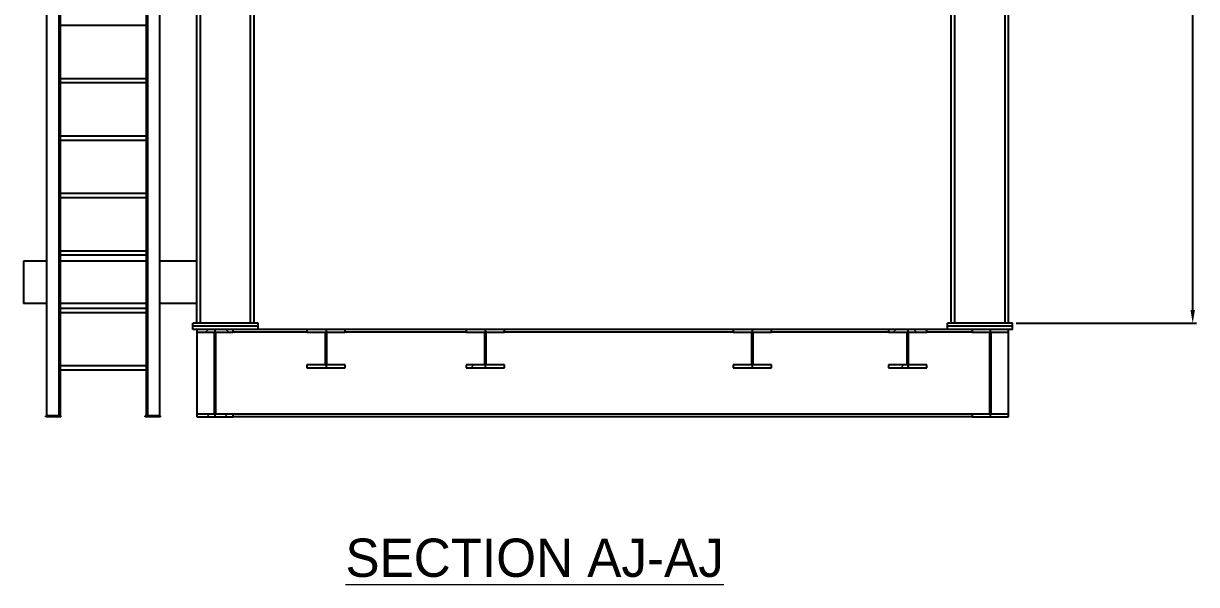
# Model space of a CAD drawing. Header units: millimetres. Extents: x 0 to 16187, y -20471 to 6290.
# Drawn here: x 5994.9 to 6301.2, y 4335.2 to 4481.7 of the extents above; entities that cross this region are included whole.
import ezdxf

# ---------------------------------------------------------------- set-up
doc = ezdxf.new("R2010")
doc.units = ezdxf.units.MM
doc.header["$PDSIZE"] = -1
doc.styles.add('ROMAND-1', font='ic-romand.shx')
doc.dimstyles.new('AM_ISO', dxfattribs={"dimtxt": 3.5, "dimasz": 3.5, "dimexe": 1, "dimexo": 1, "dimgap": 1.5, "dimtad": 1, "dimdsep": 46, "dimtxsty": 'Standard', "dimcen": 0, "dimclrd": 1, "dimclre": 1, "dimclrt": 1, "dimadec": 0, "dimazin": 2, "dimtp": 0.1, "dimtm": 0.1, "dimtfac": 0.71, "dimtdec": 3, "dimtmove": 0, "dimatfit": 3, "dimfxl": 1, "dimlwd": -1, "dimlwe": -1, "dimarcsym": 1})
pattern_1 = [(45, (5186.718, -3290.832), (-5.61266, 5.61266), [])]
pattern_2 = [(135, (5186.718, -3290.832), (-5.61266, -5.61266), [])]

# ---------------------------------------------------------------- blocks, each defined once
blk = doc.blocks.new('*D3663')
at = {"color": 1, "linetype": 'ByBlock'}
for p, q in [((6254.13, 4574.63), (6301.2, 4574.63)), ((6300.2, 4406.93), (6300.2, 4571.13)), ((6254.13, 4403.43), (6301.2, 4403.43))]:
    blk.add_line(p, q, dxfattribs=at)
at = {"color": 1}
for points in [[(6300.78, 4571.13), (6299.61, 4571.13), (6300.2, 4574.63)], [(6299.61, 4406.93), (6300.78, 4406.93), (6300.2, 4403.43)]]:
    blk.add_solid(points, dxfattribs=at)
at = {"layer": 'Defpoints', "color": 0}
for p in [(6253.13, 4574.63), (6300.2, 4574.63), (6253.13, 4403.43)]:
    blk.add_point(p, dxfattribs=at)
at = {"color": 1, "insert": (6296.95, 4489.03), "char_height": 3.5, "attachment_point": 5, "rotation": 90}
blk.add_mtext('3424', dxfattribs=at)

msp = doc.modelspace()

# ---------------------------------------------------------------- hatches: boundary and pattern name
at = {"linetype": 'Continuous', "lineweight": 18}
h = msp.add_hatch(dxfattribs=at)
h.set_pattern_fill('ANSI31', scale=2.5, style=0)
h.set_pattern_definition(pattern_1)
h.paths.add_polyline_path([(6044.66997, 4379.70608), (6040.13497, 4379.70608), (6040.13497, 4378.98108), (6044.89497, 4378.98108), (6044.89497, 4401.83108), (6040.13497, 4401.83108), (6040.13497, 4401.10608), (6044.66997, 4401.10608)], flags=0)
h = msp.add_hatch(dxfattribs=at)
h.set_pattern_fill('ANSI31', scale=2.5, angle=90, style=0)
h.set_pattern_definition(pattern_2)
h.paths.add_polyline_path([(6044.89497, 4378.98108), (6049.65497, 4378.98108), (6049.65497, 4379.70608), (6045.11997, 4379.70608), (6045.11997, 4401.10608), (6049.65497, 4401.10608), (6049.65497, 4401.83108), (6044.89497, 4401.83108)], flags=0)
h = msp.add_hatch(dxfattribs=at)
h.set_pattern_fill('ANSI31', scale=2.5, style=0)
h.set_pattern_definition(pattern_1)
h.paths.add_polyline_path([(6073.65997, 4392.58108), (6068.88497, 4392.58108), (6068.88497, 4391.83108), (6073.88497, 4391.83108), (6073.88497, 4401.83108), (6068.88497, 4401.83108), (6068.88497, 4401.08108), (6073.65997, 4401.08108)], flags=0)
h = msp.add_hatch(dxfattribs=at)
h.set_pattern_fill('ANSI31', scale=2.5, angle=90, style=0)
h.set_pattern_definition(pattern_2)
h.paths.add_polyline_path([(6073.88497, 4391.83108), (6078.88497, 4391.83108), (6078.88497, 4392.58108), (6074.10997, 4392.58108), (6074.10997, 4401.08108), (6078.88497, 4401.08108), (6078.88497, 4401.83108), (6073.88497, 4401.83108)], flags=0)
h = msp.add_hatch(dxfattribs=at)
h.set_pattern_fill('ANSI31', scale=2.5, style=0)
h.set_pattern_definition(pattern_1)
h.paths.add_polyline_path([(6115.25997, 4392.58108), (6110.48497, 4392.58108), (6110.48497, 4391.83108), (6115.48497, 4391.83108), (6115.48497, 4401.83108), (6110.48497, 4401.83108), (6110.48497, 4401.08108), (6115.25997, 4401.08108)], flags=0)
h = msp.add_hatch(dxfattribs=at)
h.set_pattern_fill('ANSI31', scale=2.5, angle=90, style=0)
h.set_pattern_definition(pattern_2)
h.paths.add_polyline_path([(6115.48497, 4391.83108), (6120.48497, 4391.83108), (6120.48497, 4392.58108), (6115.70997, 4392.58108), (6115.70997, 4401.08108), (6120.48497, 4401.08108), (6120.48497, 4401.83108), (6115.48497, 4401.83108)], flags=0)
h = msp.add_hatch(dxfattribs=at)
h.set_pattern_fill('ANSI31', scale=2.5, style=0)
h.set_pattern_definition(pattern_1)
h.paths.add_polyline_path([(6184.95997, 4392.58108), (6180.18497, 4392.58108), (6180.18497, 4391.83108), (6185.18497, 4391.83108), (6185.18497, 4401.83108), (6180.18497, 4401.83108), (6180.18497, 4401.08108), (6184.95997, 4401.08108)], flags=0)
h = msp.add_hatch(dxfattribs=at)
h.set_pattern_fill('ANSI31', scale=2.5, angle=90, style=0)
h.set_pattern_definition(pattern_2)
h.paths.add_polyline_path([(6185.18497, 4391.83108), (6190.18497, 4391.83108), (6190.18497, 4392.58108), (6185.40997, 4392.58108), (6185.40997, 4401.08108), (6190.18497, 4401.08108), (6190.18497, 4401.83108), (6185.18497, 4401.83108)], flags=0)
h = msp.add_hatch(dxfattribs=at)
h.set_pattern_fill('ANSI31', scale=2.5, style=0)
h.set_pattern_definition(pattern_1)
h.paths.add_polyline_path([(6225.55997, 4392.58108), (6220.78497, 4392.58108), (6220.78497, 4391.83108), (6225.78497, 4391.83108), (6225.78497, 4401.83108), (6220.78497, 4401.83108), (6220.78497, 4401.08108), (6225.55997, 4401.08108)], flags=0)
h = msp.add_hatch(dxfattribs=at)
h.set_pattern_fill('ANSI31', scale=2.5, angle=90, style=0)
h.set_pattern_definition(pattern_2)
h.paths.add_polyline_path([(6225.78497, 4391.83108), (6230.78497, 4391.83108), (6230.78497, 4392.58108), (6226.00997, 4392.58108), (6226.00997, 4401.08108), (6230.78497, 4401.08108), (6230.78497, 4401.83108), (6225.78497, 4401.83108)], flags=0)
h = msp.add_hatch(dxfattribs=at)
h.set_pattern_fill('ANSI31', scale=2.5, angle=90, style=0)
h.set_pattern_definition(pattern_2)
h.paths.add_polyline_path([(6247.14997, 4379.70608), (6242.61497, 4379.70608), (6242.61497, 4378.98108), (6247.37497, 4378.98108), (6247.37497, 4401.83108), (6242.61497, 4401.83108), (6242.61497, 4401.10608), (6247.14997, 4401.10608)], flags=0)
h = msp.add_hatch(dxfattribs=at)
h.set_pattern_fill('ANSI31', scale=2.5, style=0)
h.set_pattern_definition(pattern_1)
h.paths.add_polyline_path([(6247.37497, 4378.98108), (6252.13497, 4378.98108), (6252.13497, 4379.70608), (6247.59997, 4379.70608), (6247.59997, 4401.10608), (6252.13497, 4401.10608), (6252.13497, 4401.83108), (6247.37497, 4401.83108)], flags=0)

# ---------------------------------------------------------------- linework, layer by layer
at = {"color": 7, "linetype": 'Continuous', "lineweight": 25}
for p, q in [((6000.93497, 4640.28108), (6000.93497, 4379.28108)), ((6004.43497, 4640.28108), (6004.43497, 4379.28108)), ((6026.93497, 4640.28108), (6026.93497, 4379.28108)), ((6030.43497, 4638.28108), (6030.43497, 4379.28108)), ((6040.13497, 4403.43108), (6040.13497, 4574.63108)), ((6041.08497, 4403.43108), (6041.08497, 4574.63108)), ((6054.18497, 4403.43108), (6054.18497, 4574.63108)), ((6055.13497, 4403.43108), (6055.13497, 4574.63108)), ((6251.18497, 4403.43108), (6251.18497, 4574.63108)), ((6252.13497, 4403.43108), (6252.13497, 4574.63108)), ((6237.13497, 4403.43108), (6237.13497, 4561.58108)), ((6238.08497, 4403.43108), (6238.08497, 4561.58108)), ((6004.13497, 4496.48108), (6004.13497, 4379.28108)), ((6027.23497, 4496.48108), (6027.23497, 4379.28108)), ((6004.43497, 4481.28108), (6026.93497, 4481.28108)), ((6026.93497, 4467.28108), (6004.43497, 4467.28108)), ((6004.43497, 4466.28108), (6026.93497, 4466.28108)), ((6026.93497, 4452.28108), (6004.43497, 4452.28108)), ((6004.43497, 4451.28108), (6026.93497, 4451.28108)), ((6026.93497, 4437.28108), (6004.43497, 4437.28108)), ((6004.43497, 4436.28108), (6026.93497, 4436.28108)), ((6026.93497, 4422.28108), (6004.43497, 4422.28108)), ((6004.43497, 4421.28108), (6026.93497, 4421.28108)), ((5994.88497, 4419.63108), (5994.88497, 4408.63108)), ((6000.93497, 4419.63108), (5994.88497, 4419.63108)), ((6026.93497, 4419.63108), (6004.43497, 4419.63108)), ((6040.13497, 4419.63108), (6030.43497, 4419.63108)), ((6000.93497, 4408.63108), (5994.88497, 4408.63108)), ((6026.93497, 4408.63108), (6004.43497, 4408.63108)), ((6040.13497, 4408.63108), (6030.43497, 4408.63108)), ((6026.93497, 4407.28108), (6004.43497, 4407.28108)), ((6004.43497, 4406.28108), (6026.93497, 4406.28108)), ((6039.13497, 4402.63108), (6039.13497, 4403.43108)), ((6056.13497, 4403.43108), (6039.13497, 4403.43108)), ((6039.13497, 4401.83108), (6039.13497, 4402.63108)), ((6056.13497, 4402.63108), (6039.13497, 4402.63108)), ((6040.13497, 4401.83108), (6039.13497, 4401.83108)), ((6040.13497, 4401.83108), (6040.13497, 4401.10608)), ((6044.89497, 4401.83108), (6040.13497, 4401.83108)), ((6044.89497, 4401.83108), (6044.89497, 4378.98108)), ((6049.65497, 4401.83108), (6044.89497, 4401.83108)), ((6056.13497, 4401.83108), (6049.65497, 4401.83108)), ((6049.65497, 4401.10608), (6049.65497, 4401.83108)), ((6056.13497, 4402.63108), (6056.13497, 4403.43108)), ((6056.13497, 4401.83108), (6056.13497, 4402.63108)), ((6068.88497, 4401.83108), (6056.13497, 4401.83108)), ((6068.88497, 4401.83108), (6068.88497, 4401.08108)), ((6073.88497, 4401.83108), (6068.88497, 4401.83108)), ((6078.88497, 4401.83108), (6073.88497, 4401.83108)), ((6073.88497, 4401.83108), (6073.88497, 4391.83108)), ((6078.88497, 4401.08108), (6078.88497, 4401.83108)), ((6110.48497, 4401.83108), (6078.88497, 4401.83108)), ((6110.48497, 4401.83108), (6110.48497, 4401.08108)), ((6115.48497, 4401.83108), (6110.48497, 4401.83108)), ((6115.48497, 4401.83108), (6115.48497, 4391.83108)), ((6120.48497, 4401.83108), (6115.48497, 4401.83108)), ((6120.48497, 4401.08108), (6120.48497, 4401.83108)), ((6180.18497, 4401.83108), (6120.48497, 4401.83108)), ((6180.18497, 4401.83108), (6180.18497, 4401.08108)), ((6185.18497, 4401.83108), (6180.18497, 4401.83108)), ((6190.18497, 4401.83108), (6185.18497, 4401.83108)), ((6185.18497, 4401.83108), (6185.18497, 4391.83108)), ((6190.18497, 4401.08108), (6190.18497, 4401.83108)), ((6220.78497, 4401.83108), (6190.18497, 4401.83108)), ((6220.78497, 4401.83108), (6220.78497, 4401.08108)), ((6225.78497, 4401.83108), (6220.78497, 4401.83108)), ((6225.78497, 4401.83108), (6225.78497, 4391.83108)), ((6230.78497, 4401.83108), (6225.78497, 4401.83108)), ((6230.78497, 4401.08108), (6230.78497, 4401.83108)), ((6236.13497, 4401.83108), (6230.78497, 4401.83108)), ((6236.13497, 4402.63108), (6236.13497, 4403.43108)), ((6253.13497, 4403.43108), (6236.13497, 4403.43108)), ((6236.13497, 4401.83108), (6236.13497, 4402.63108)), ((6253.13497, 4402.63108), (6236.13497, 4402.63108)), ((6242.61497, 4401.83108), (6236.13497, 4401.83108)), ((6242.61497, 4401.83108), (6242.61497, 4401.10608)), ((6247.37497, 4401.83108), (6242.61497, 4401.83108)), ((6247.37497, 4378.98108), (6247.37497, 4401.83108)), ((6252.13497, 4401.83108), (6247.37497, 4401.83108)), ((6253.13497, 4401.83108), (6252.13497, 4401.83108)), ((6252.13497, 4401.10608), (6252.13497, 4401.83108)), ((6253.13497, 4402.63108), (6253.13497, 4403.43108)), ((6253.13497, 4401.83108), (6253.13497, 4402.63108)), ((6040.13497, 4401.10608), (6044.66997, 4401.10608)), ((6040.13497, 4401.10608), (6040.13497, 4379.70608)), ((6044.66997, 4401.10608), (6044.66997, 4379.70608)), ((6045.11997, 4401.10608), (6049.65497, 4401.10608)), ((6045.11997, 4379.70608), (6045.11997, 4401.10608)), ((6068.88497, 4401.10608), (6049.65497, 4401.10608)), ((6068.88497, 4401.08108), (6073.65997, 4401.08108)), ((6073.65997, 4401.08108), (6073.65997, 4392.58108)), ((6074.10997, 4401.08108), (6078.88497, 4401.08108)), ((6074.10997, 4392.58108), (6074.10997, 4401.08108)), ((6110.48497, 4401.10608), (6078.88497, 4401.10608)), ((6110.48497, 4401.08108), (6115.25997, 4401.08108)), ((6115.25997, 4401.08108), (6115.25997, 4392.58108)), ((6115.70997, 4401.08108), (6120.48497, 4401.08108)), ((6115.70997, 4392.58108), (6115.70997, 4401.08108)), ((6180.18497, 4401.10608), (6120.48497, 4401.10608)), ((6180.18497, 4401.08108), (6184.95997, 4401.08108)), ((6184.95997, 4401.08108), (6184.95997, 4392.58108)), ((6185.40997, 4401.08108), (6190.18497, 4401.08108)), ((6185.40997, 4392.58108), (6185.40997, 4401.08108)), ((6220.78497, 4401.10608), (6190.18497, 4401.10608)), ((6220.78497, 4401.08108), (6225.55997, 4401.08108)), ((6225.55997, 4401.08108), (6225.55997, 4392.58108)), ((6226.00997, 4401.08108), (6230.78497, 4401.08108)), ((6226.00997, 4392.58108), (6226.00997, 4401.08108)), ((6242.61497, 4401.10608), (6230.78497, 4401.10608)), ((6242.61497, 4401.10608), (6247.14997, 4401.10608)), ((6247.14997, 4401.10608), (6247.14997, 4379.70608)), ((6247.59997, 4401.10608), (6252.13497, 4401.10608)), ((6247.59997, 4379.70608), (6247.59997, 4401.10608)), ((6252.13497, 4379.70608), (6252.13497, 4401.10608)), ((6068.88497, 4392.58108), (6068.88497, 4391.83108)), ((6073.65997, 4392.58108), (6068.88497, 4392.58108)), ((6078.88497, 4392.58108), (6074.10997, 4392.58108)), ((6078.88497, 4391.83108), (6078.88497, 4392.58108)), ((6110.48497, 4392.58108), (6110.48497, 4391.83108)), ((6115.25997, 4392.58108), (6110.48497, 4392.58108)), ((6120.48497, 4392.58108), (6115.70997, 4392.58108)), ((6120.48497, 4391.83108), (6120.48497, 4392.58108)), ((6180.18497, 4392.58108), (6180.18497, 4391.83108)), ((6184.95997, 4392.58108), (6180.18497, 4392.58108)), ((6190.18497, 4392.58108), (6185.40997, 4392.58108)), ((6190.18497, 4391.83108), (6190.18497, 4392.58108)), ((6220.78497, 4392.58108), (6220.78497, 4391.83108)), ((6225.55997, 4392.58108), (6220.78497, 4392.58108)), ((6230.78497, 4392.58108), (6226.00997, 4392.58108)), ((6230.78497, 4391.83108), (6230.78497, 4392.58108)), ((6026.93497, 4392.28108), (6004.43497, 4392.28108)), ((6004.43497, 4391.28108), (6026.93497, 4391.28108)), ((6068.88497, 4391.83108), (6073.88497, 4391.83108)), ((6073.88497, 4391.83108), (6078.88497, 4391.83108)), ((6110.48497, 4391.83108), (6115.48497, 4391.83108)), ((6115.48497, 4391.83108), (6120.48497, 4391.83108)), ((6180.18497, 4391.83108), (6185.18497, 4391.83108)), ((6185.18497, 4391.83108), (6190.18497, 4391.83108)), ((6220.78497, 4391.83108), (6225.78497, 4391.83108)), ((6225.78497, 4391.83108), (6230.78497, 4391.83108)), ((6004.68497, 4379.28108), (6000.68497, 4379.28108)), ((6000.68497, 4378.98108), (6000.68497, 4379.28108)), ((6004.68497, 4378.98108), (6000.68497, 4378.98108)), ((6004.68497, 4378.98108), (6004.68497, 4379.28108)), ((6026.68497, 4378.98108), (6026.68497, 4379.28108)), ((6030.68497, 4379.28108), (6026.68497, 4379.28108)), ((6030.68497, 4378.98108), (6026.68497, 4378.98108)), ((6030.68497, 4378.98108), (6030.68497, 4379.28108)), ((6040.13497, 4379.70608), (6040.13497, 4378.98108)), ((6044.66997, 4379.70608), (6040.13497, 4379.70608)), ((6040.13497, 4378.98108), (6044.89497, 4378.98108)), ((6044.89497, 4378.98108), (6049.65497, 4378.98108)), ((6049.65497, 4379.70608), (6045.11997, 4379.70608)), ((6049.65497, 4378.98108), (6049.65497, 4379.70608)), ((6242.61497, 4379.70608), (6049.65497, 4379.70608)), ((6242.61497, 4378.98108), (6049.65497, 4378.98108)), ((6242.61497, 4379.70608), (6242.61497, 4378.98108)), ((6247.14997, 4379.70608), (6242.61497, 4379.70608)), ((6242.61497, 4378.98108), (6247.37497, 4378.98108)), ((6247.37497, 4378.98108), (6252.13497, 4378.98108)), ((6252.13497, 4379.70608), (6247.59997, 4379.70608)), ((6252.13497, 4378.98108), (6252.13497, 4379.70608))]:
    msp.add_line(p, q, dxfattribs=at)

# ---------------------------------------------------------------- texts
at = {"color": 7, "lineweight": 0, "style": 'ROMAND-1'}
msp.add_text('%%USECTION AJ-AJ', height=10, dxfattribs=at).set_placement((6078.95221, 4337.19496))

# ---------------------------------------------------------------- dimensions: what is measured, and where the dimension line sits
dim = msp.add_linear_dim(base=(6300.19742, 4574.63108), p1=(6253.13497, 4403.43108), p2=(6253.13497, 4574.63108), angle=90, dimstyle='AM_ISO', override={"dimtxt": 3.5, "dimdec": 0, "dimlfac": 20})
dim.commit()
dim.dimension.update_dxf_attribs({"geometry": '*D3663', "text_midpoint": (6296.94742, 4489.03108)})

doc.saveas('drawing.dxf')
